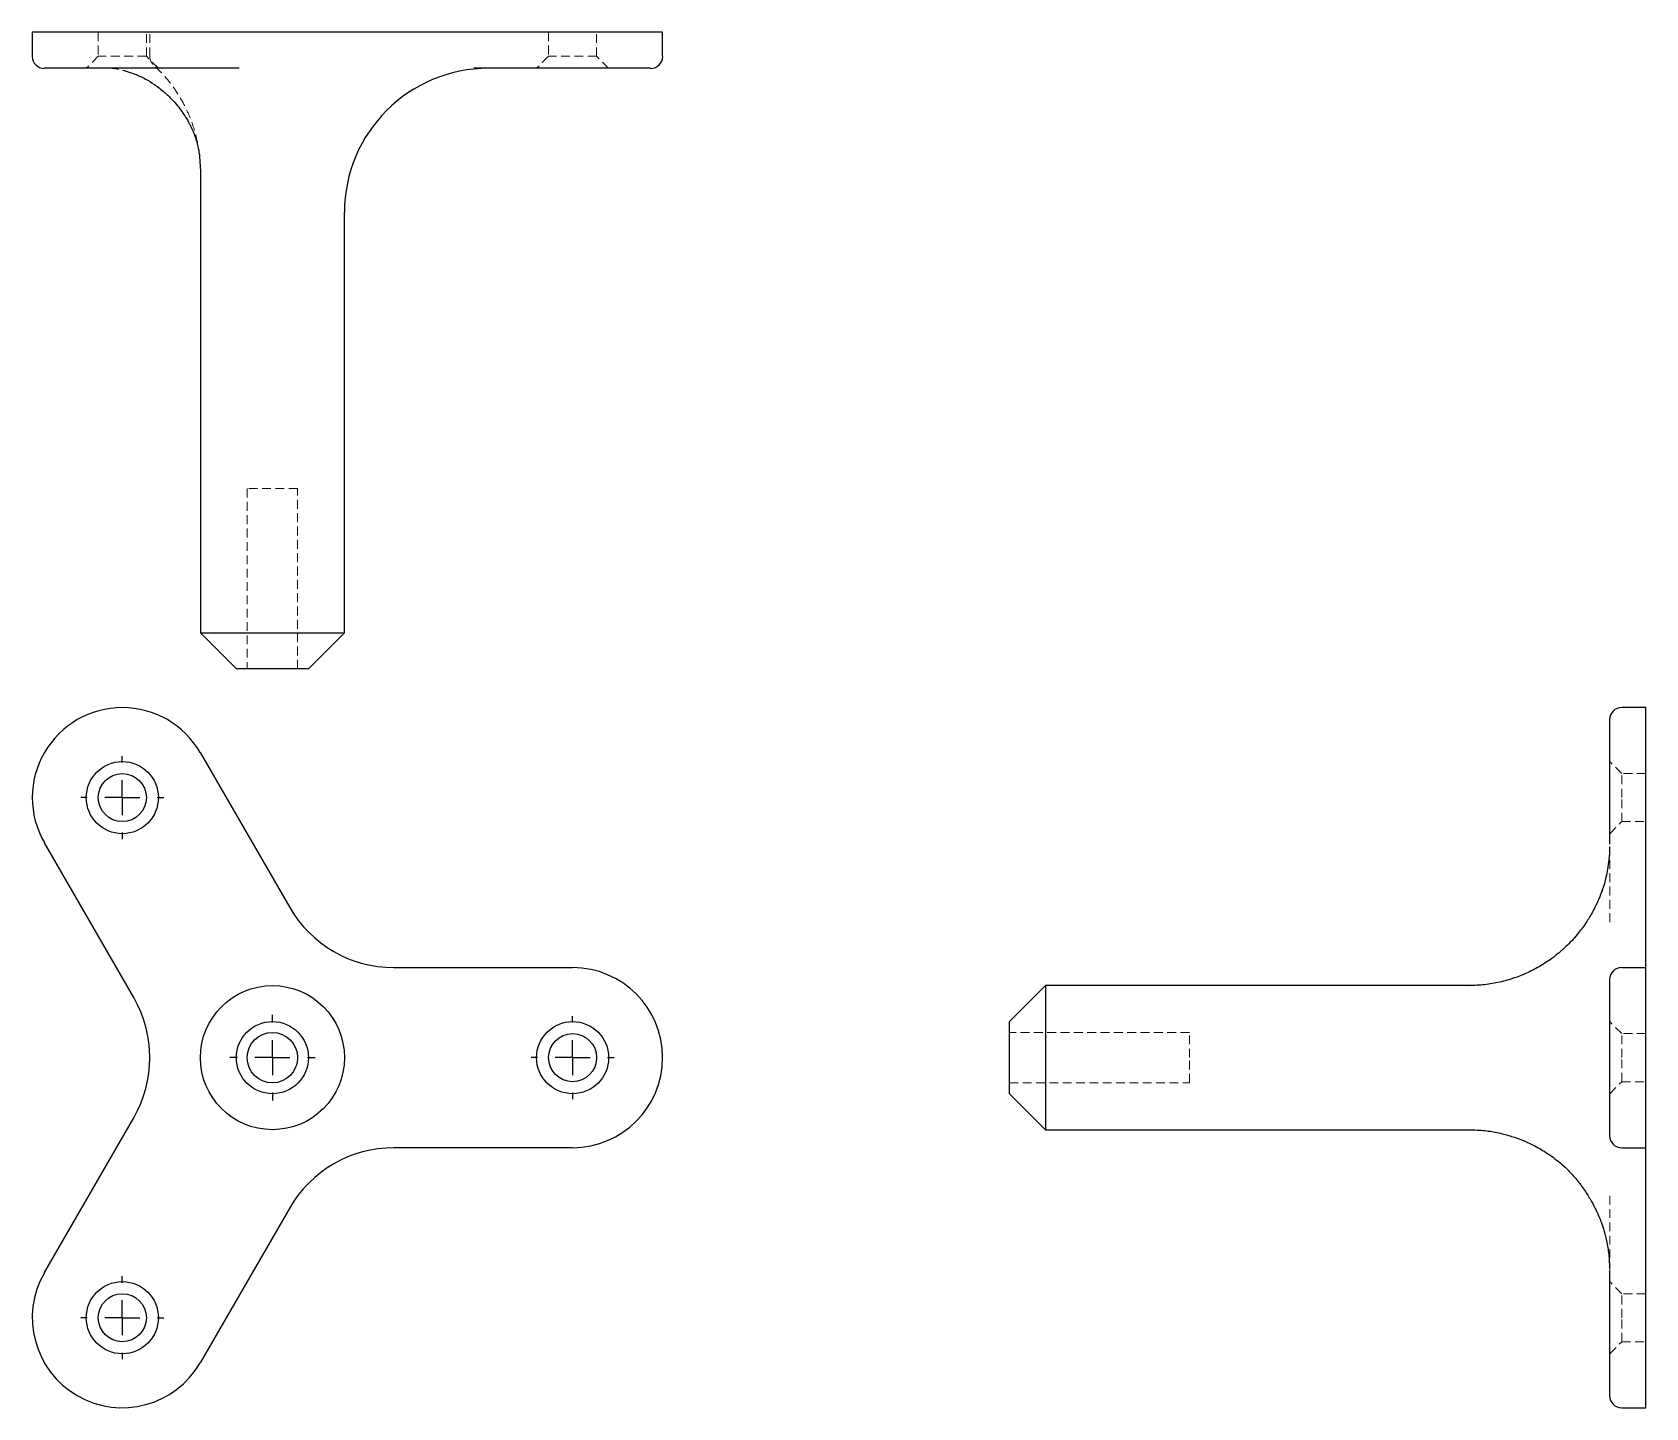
# Model space of a CAD drawing. Header units: millimetres. Extents: x 38 to 268, y 7 to 203.
import ezdxf

# ---------------------------------------------------------------- set-up
doc = ezdxf.new("R2010")
doc.units = ezdxf.units.MM
doc.linetypes.add('HIDDEN', pattern=[1.905, 1.27, -0.635])
doc.layers.add('10', color=7, linetype='Continuous')

# ---------------------------------------------------------------- blocks, each defined once
blk = doc.blocks.new('SW_CENTERMARKSYMBOL_0')
at = {"layer": '10', "color": 0}
for p, q in [((0, 5), (0, 5.93)), ((0, 0), (0, 2.5)), ((-5, 0), (-5.93, 0)), ((0, 0), (-2.5, 0)), ((0, 0), (0, -2.5)), ((0, 0), (2.5, 0)), ((5, 0), (5.93, 0)), ((0, -5), (0, -5.93))]:
    blk.add_line(p, q, dxfattribs=at)
blk = doc.blocks.new('SW_CENTERMARKSYMBOL_1')
at = {"layer": '10', "color": 0}
for p, q in [((0, 5), (0, 5.93)), ((0, 0), (0, 2.5)), ((-5, 0), (-5.93, 0)), ((0, 0), (-2.5, 0)), ((0, 0), (0, -2.5)), ((0, 0), (2.5, 0)), ((5, 0), (5.93, 0)), ((0, -5), (0, -5.93))]:
    blk.add_line(p, q, dxfattribs=at)
blk = doc.blocks.new('SW_CENTERMARKSYMBOL_2')
at = {"layer": '10', "color": 0}
for p, q in [((0, 5), (0, 5.93)), ((0, 0), (0, 2.5)), ((-5, 0), (-5.93, 0)), ((0, 0), (-2.5, 0)), ((0, 0), (0, -2.5)), ((0, 0), (2.5, 0)), ((5, 0), (5.93, 0)), ((0, -5), (0, -5.93))]:
    blk.add_line(p, q, dxfattribs=at)
blk = doc.blocks.new('SW_CENTERMARKSYMBOL_3')
at = {"layer": '10', "color": 0}
for p, q in [((0, 5), (0, 6.1)), ((0, 0), (0, 2.5)), ((-5, 0), (-6.1, 0)), ((0, 0), (-2.5, 0)), ((0, 0), (0, -2.5)), ((0, 0), (2.5, 0)), ((5, 0), (6.1, 0)), ((0, -5), (0, -6.1))]:
    blk.add_line(p, q, dxfattribs=at)

msp = doc.modelspace()

# ---------------------------------------------------------------- linework, layer by layer
at = {"color": 7, "linetype": 'Continuous', "lineweight": 25}
for p, q in [((37.98, 203.45), (37.98, 200.02)), ((61.98, 203.45), (37.98, 203.45)), ((74.76, 203.45), (61.98, 203.45)), ((89.61, 203.45), (74.76, 203.45)), ((115.16, 203.45), (89.61, 203.45)), ((128.02, 203.45), (115.16, 203.45)), ((128.02, 200.02), (128.02, 203.45)), ((60.49, 198.31), (39.69, 198.31)), ((67.54, 198.31), (60.49, 198.31)), ((115.16, 198.31), (101.07, 198.31)), ((126.31, 198.31), (115.16, 198.31)), ((61.88, 185.69), (61.99, 183.6)), ((61.99, 183.6), (61.99, 117.69)), ((82.57, 117.69), (82.57, 177.73)), ((61.99, 117.69), (67.13, 112.55)), ((61.99, 117.69), (82.57, 117.69)), ((77.43, 112.55), (82.57, 117.69)), ((77.43, 112.55), (67.13, 112.55)), ((268.45, 107), (265.02, 107)), ((268.45, 100.57), (268.45, 107)), ((263.31, 99.71), (263.31, 105.28)), ((61.98, 100.57), (74.76, 78.44)), ((263.31, 87.51), (263.31, 99.71)), ((268.45, 78.44), (268.45, 100.57)), ((52.47, 65.58), (39.7, 87.7)), ((268.45, 69.86), (268.45, 78.44)), ((89.61, 69.86), (115.16, 69.86)), ((265.02, 69.86), (268.45, 69.86)), ((268.45, 44.14), (268.45, 69.86)), ((182.69, 67.29), (177.55, 62.15)), ((243.18, 67.29), (182.69, 67.29)), ((182.69, 67.29), (182.69, 57)), ((243.25, 67.28), (243.18, 67.28)), ((263.31, 45.85), (263.31, 68.15)), ((177.55, 57), (177.55, 62.15)), ((177.55, 51.85), (177.55, 57)), ((182.69, 57), (182.69, 46.71)), ((177.55, 51.85), (182.69, 46.71)), ((39.7, 26.3), (52.47, 48.42)), ((182.69, 46.71), (243.15, 46.71)), ((243.15, 46.71), (243.24, 46.71)), ((115.16, 44.14), (89.61, 44.14)), ((265.02, 44.14), (268.45, 44.14)), ((268.45, 35.56), (268.45, 44.14)), ((74.76, 35.56), (61.98, 13.43)), ((268.45, 13.43), (268.45, 35.56)), ((263.31, 14.29), (263.31, 26.49)), ((263.31, 8.72), (263.31, 14.29)), ((268.45, 7), (268.45, 13.43)), ((265.02, 7), (268.45, 7))]:
    msp.add_line(p, q, dxfattribs=at)
at = {"color": 7, "linetype": 'HIDDEN', "lineweight": 18}
for p, q in [((47.41, 203.45), (47.41, 200.02)), ((54.27, 200.02), (54.27, 203.45)), ((54.77, 200.02), (54.77, 203.45)), ((111.73, 203.45), (111.73, 200.02)), ((118.59, 200.02), (118.59, 203.45)), ((47.41, 200.02), (45.69, 198.31)), ((54.27, 200.02), (47.41, 200.02)), ((55.99, 198.31), (54.27, 200.02)), ((111.73, 200.02), (110.01, 198.31)), ((118.59, 200.02), (111.73, 200.02)), ((120.31, 198.31), (118.59, 200.02)), ((61.83, 186.1), (61.84, 186.03)), ((61.87, 185.79), (61.88, 185.69)), ((75.88, 138.27), (68.68, 138.27)), ((68.68, 138.27), (68.68, 112.55)), ((75.88, 112.55), (75.88, 138.27)), ((265.02, 97.57), (263.31, 99.28)), ((265.02, 94.14), (265.02, 97.57)), ((268.45, 97.57), (265.02, 97.57)), ((265.02, 90.71), (265.02, 94.14)), ((263.31, 88.99), (265.02, 90.71)), ((265.02, 90.71), (268.45, 90.71)), ((263.31, 76.36), (263.31, 87.51)), ((203.27, 60.6), (177.55, 60.6)), ((203.27, 57), (203.27, 60.6)), ((265.02, 60.43), (263.31, 62.15)), ((265.02, 57), (265.02, 60.43)), ((268.45, 60.43), (265.02, 60.43)), ((203.27, 53.4), (203.27, 57)), ((265.02, 53.57), (265.02, 57)), ((177.55, 53.4), (203.27, 53.4)), ((263.31, 51.85), (265.02, 53.57)), ((265.02, 53.57), (268.45, 53.57)), ((263.31, 26.49), (263.31, 37.64)), ((265.02, 23.29), (263.31, 25.01)), ((265.02, 19.86), (265.02, 23.29)), ((268.45, 23.29), (265.02, 23.29)), ((265.02, 16.43), (265.02, 19.86)), ((263.31, 14.72), (265.02, 16.43)), ((265.02, 16.43), (268.45, 16.43))]:
    msp.add_line(p, q, dxfattribs=at)
at = {"color": 7, "linetype": 'Continuous', "lineweight": 25}
for centre, radius in [((50.84, 94.14), 5.15), ((50.84, 94.14), 3.43), ((72.28, 57), 10.29), ((72.28, 57), 5.15), ((72.28, 57), 3.6), ((115.16, 57), 5.15), ((115.16, 57), 3.43), ((50.84, 19.86), 5.15), ((50.84, 19.86), 3.43)]:
    msp.add_circle(centre, radius, dxfattribs=at)
for centre, radius, start, end in [((39.69, 200.02), 1.72, 180, 270), ((103.15, 177.73), 20.58, 90, 180), ((126.31, 200.02), 1.72, 270, 0), ((50.84, 94.14), 12.86, 30, 210), ((265.02, 105.28), 1.72, 90, 180), ((89.61, 87.02), 17.15, 210, 270), ((115.16, 57), 12.86, 270, 90), ((265.02, 68.15), 1.72, 90, 180), ((37.62, 57), 17.15, 330, 30), ((89.61, 26.98), 17.15, 90, 150), ((265.02, 45.85), 1.72, 180, 270), ((50.84, 19.86), 12.86, 150, 330), ((265.02, 8.72), 1.72, 180, 270)]:
    msp.add_arc(centre, radius, start, end, dxfattribs=at)
at = {"color": 7, "linetype": 'HIDDEN', "lineweight": 18}
msp.add_arc((56.49, 200.02), 1.72, 180, 227.4139, dxfattribs=at)
for points, knots in [([(49.04, 198.34), (49.67, 198.27), (50.56, 198.17), (51.43, 197.87), (51.69, 197.78)], [0, 0, 0, 0, 0.713798, 1, 1, 1, 1]), ([(61.88, 185.69), (61.85, 185.99), (61.77, 186.7), (61.55, 187.88), (61.2, 189.31), (60.65, 190.97), (59.84, 192.83), (58.71, 194.82), (57.23, 196.87), (55.98, 198.11), (55.33, 198.76)], [0, 0, 0, 0, 0.061939, 0.142115, 0.240757, 0.357934, 0.493424, 0.646557, 0.816073, 1, 1, 1, 1])]:
    msp.add_open_spline(points, degree=3, knots=knots, dxfattribs=at)
at = {"color": 7, "linetype": 'Continuous', "lineweight": 25}
for points, knots in [([(51.69, 197.78), (52.01, 197.69), (52.84, 197.44), (54.1, 196.83), (55.5, 195.98), (56.77, 194.99), (57.86, 193.95), (58.71, 192.99), (59.4, 192.09), (59.92, 191.29), (60.36, 190.53), (60.68, 189.89), (60.86, 189.48), (61.02, 189.11), (61.2, 188.63), (61.43, 187.94), (61.67, 187.05), (61.78, 186.43), (61.83, 186.1)], [0, 0, 0, 0, 0.060985, 0.159095, 0.246323, 0.346325, 0.430388, 0.498727, 0.557984, 0.619831, 0.693976, 0.727644, 0.7568, 0.781837, 0.811712, 0.860047, 0.923893, 1, 1, 1, 1]), ([(61.83, 186.1), (61.84, 186.06), (61.85, 185.98), (61.87, 185.79), (61.88, 185.68)], [0, 0, 0, 0, 0.49066, 1, 1, 1, 1]), ([(263.3, 87.06), (263.28, 86.47), (263.23, 85.4), (263.02, 83.97), (262.8, 82.84), (262.59, 81.98), (262.39, 81.33), (262.2, 80.8), (262, 80.26), (261.75, 79.67), (261.46, 79.01), (261.1, 78.27), (260.57, 77.29), (259.78, 76.02), (258.6, 74.46), (257.02, 72.76), (255.26, 71.28), (253.42, 70.07), (251.63, 69.13), (249.68, 68.34), (247.6, 67.75), (245.43, 67.37), (243.96, 67.32), (243.23, 67.29)], [0, 0, 0, 0, 0.058303, 0.105622, 0.142106, 0.172189, 0.191645, 0.207368, 0.2255, 0.24606, 0.269052, 0.294457, 0.324457, 0.375152, 0.437812, 0.511835, 0.596188, 0.657462, 0.722096, 0.789425, 0.858711, 0.929169, 1, 1, 1, 1]), ([(243.23, 46.71), (243.97, 46.68), (245.4, 46.64), (247.43, 46.29), (249.23, 45.81), (250.77, 45.25), (252.03, 44.69), (253.06, 44.15), (253.91, 43.66), (254.71, 43.14), (255.54, 42.54), (256.47, 41.78), (257.57, 40.74), (258.73, 39.43), (259.82, 37.95), (260.68, 36.55), (261.27, 35.42), (261.7, 34.5), (262.06, 33.61), (262.46, 32.46), (262.85, 30.95), (263.19, 29.06), (263.26, 27.69), (263.3, 26.94)], [0, 0, 0, 0, 0.070939, 0.136908, 0.196623, 0.249015, 0.293255, 0.328747, 0.359311, 0.38684, 0.419429, 0.45746, 0.501419, 0.564606, 0.62509, 0.678026, 0.722375, 0.746858, 0.774981, 0.813933, 0.864118, 0.926028, 1, 1, 1, 1])]:
    msp.add_open_spline(points, degree=3, knots=knots, dxfattribs=at)

# ---------------------------------------------------------------- block references
at = {"layer": '10'}
for name, p in [('SW_CENTERMARKSYMBOL_1', (50.84, 94.14)), ('SW_CENTERMARKSYMBOL_3', (72.28, 57)), ('SW_CENTERMARKSYMBOL_0', (115.16, 57)), ('SW_CENTERMARKSYMBOL_2', (50.84, 19.86))]:
    msp.add_blockref(name, p, dxfattribs=at)

doc.saveas('drawing.dxf')
